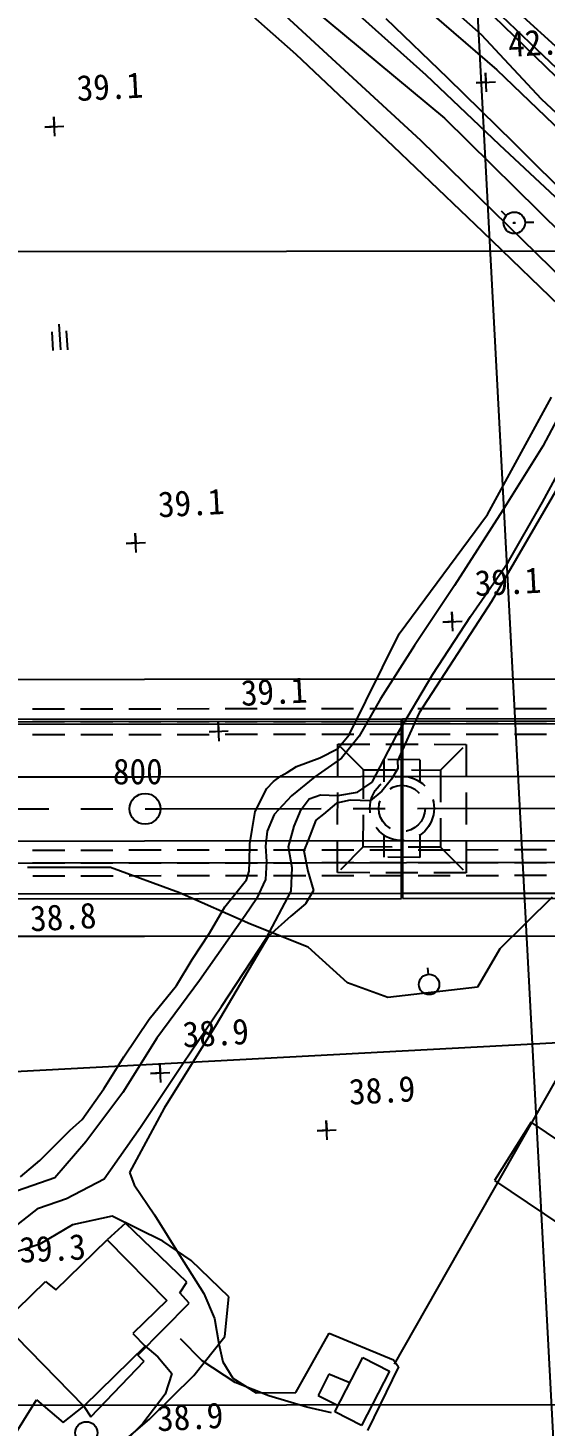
# Model space of a CAD drawing. Header units: millimetres. Extents: x 15846 to 16642, y 1103 to 1807.
# Drawn here: x 16125.3 to 16165.6, y 1423 to 1531.9 of the extents above; entities that cross this region are included whole.
import ezdxf
from ezdxf.xclip import XClip

# ---------------------------------------------------------------- set-up
doc = ezdxf.new("R2010")
doc.units = ezdxf.units.MM
doc.header["$LTSCALE"] = 10
doc.header["$MEASUREMENT"] = 0
doc.header["$XCLIPFRAME"] = 2
for name, pattern in [('CENTER', [2, 1.25, -0.25, 0.25, -0.25]), ('DASHED2', [0.375, 0.25, -0.125]), ('HIDDEN', [0.375, 0.25, -0.125])]:
    doc.linetypes.add(name, pattern=pattern)
for name, color, linetype in [('TN-CABL', 4, 'Continuous'), ('TZ-BASE', 253, 'Continuous'), ('TZ-CABL', 4, 'Continuous')]:
    doc.layers.add(name, color=color, linetype=linetype)
doc.styles.get("Standard").update_dxf_attribs({"font": 'GulimChe.ttf'})
doc.linetypes.add('ZIGZAG', pattern='A,0.0001,-0.2,[131,ltypeshp.shx,S=0.2,R=0,X=-0.2,Y=0],-0.4,[131,ltypeshp.shx,S=0.2,R=180,X=0.2,Y=0],-0.2', length=0.8001)

# ---------------------------------------------------------------- blocks, each defined once
blk = doc.blocks.new('JD-FGHGF6GCDN')
at = {"layer": 'TZ-BASE'}
for p, q in [((222.04, 134.06), (240.63, -215.79)), ((201.82, 87.19, 40), (237.74, 54.25, 40)), ((229.95, 59.83, 126.66), (220.99, 68.4, 126.66)), ((211.76, 58.91, 38.91), (204.11, 65.71, 38.91)), ((221.47, 52.22, 40), (207, 65.56, 40)), ((226.19, 60.44, 42.01), (220.99, 65.09, 42.01)), ((212.93, 62.57, 41.04), (223.31, 53.96, 41.04)), ((215.94, 62.63, 42.01), (221.86, 57.32, 42.01)), ((221.57, 62.73, 128.02), (227.39, 57.71, 128.02)), ((223.58, 57.06, 128.73), (218.76, 61.68, 128.73)), ((241.81, 47.62, 41.04), (227.13, 61.9, 41.04)), ((230.85, 55.43, 42.01), (226.19, 60.44, 42.01)), ((219.34, 51.76, 38.91), (211.76, 58.91, 38.91)), ((235.26, 54.75, 126.66), (229.95, 59.83, 126.66)), ((227.39, 57.71, 128.02), (232.43, 52.89, 128.02)), ((221.86, 57.32, 42.01), (227.56, 51.91, 42.01)), ((228.71, 52.03, 128.73), (223.58, 57.06, 128.73)), ((225.78, 56.71, 42.4), (227.28, 56.79, 42.4)), ((226.53, 56.75, 42.4), (225.78, 56.71, 42.4)), ((226.57, 56, 42.4), (226.49, 57.5, 42.4)), ((226.49, 57.5, 42.4), (226.53, 56.75, 42.4)), ((236.1, 50.53, 42.01), (230.85, 55.43, 42.01)), ((192.2, 53.26, 39.06), (193.69, 53.34, 39.06)), ((192.98, 52.55, 39.06), (192.91, 54.05, 39.06)), ((192.91, 54.05, 39.06), (192.94, 53.3, 39.06)), ((223.31, 53.96, 41.04), (232.46, 44.93, 41.04)), ((192.94, 53.3, 39.06), (192.2, 53.26, 39.06)), ((226.29, 45.1, 38.91), (219.34, 51.76, 38.91)), ((232.76, 41.19, 40), (221.47, 52.22, 40)), ((227.56, 51.91, 42.01), (233.49, 46.39, 42.01)), ((233.53, 47.24, 128.73), (228.71, 52.03, 128.73)), ((227.72, 46.73, 40.66), (228.11, 46.36, 40.66)), ((228.63, 45.81, 40.66), (228.84, 45.8, 40.66)), ((228.74, 45.88, 40.66), (228.75, 45.72, 40.66)), ((229.58, 45.85, 40.66), (230.26, 45.87, 40.66)), ((233.02, 38.61, 38.91), (226.29, 45.1, 38.91)), ((-0.04, 43.4), (299.96, 43.68)), ((192.75, 37.33, 39.21), (192.82, 35.88, 39.21)), ((193.3, 37.92, 39.21), (193.41, 35.91, 39.21)), ((193.98, 35.92, 39.21), (193.9, 37.39, 39.21)), ((233.63, 33.46, 40.42), (230.96, 28.41, 40.42)), ((226.66, 23.09, 38.98), (231.65, 32.23, 38.98)), ((230.96, 28.41, 40.42), (227.86, 23.43, 40.42)), ((230.94, 24.06, 40.42), (233.25, 28.32, 40.42)), ((232.35, 25.57, 38.98), (226.98, 16.33, 38.98)), ((228.26, 19.39, 40.42), (230.94, 24.06, 40.42)), ((219.79, 13.8, 38.98), (226.66, 23.09, 38.98)), ((227.86, 23.43, 40.42), (224.1, 17.57, 40.42)), ((198.53, 20.85, 39.06), (200.03, 20.93, 39.06)), ((199.28, 20.89, 39.06), (198.53, 20.85, 39.06)), ((199.32, 20.14, 39.06), (199.24, 21.64, 39.06)), ((199.24, 21.64, 39.06), (199.28, 20.89, 39.06)), ((225.34, 15.15, 40.42), (228.26, 19.39, 40.42)), ((224.1, 17.57, 40.42), (220.98, 12.89, 40.42)), ((226.98, 16.33, 38.98), (221.34, 7.65, 38.98)), ((223.97, 14.01, 39.06), (223.89, 15.51, 39.06)), ((223.89, 15.51, 39.06), (223.93, 14.76, 39.06)), ((222.39, 10.66, 40.42), (225.34, 15.15, 40.42)), ((223.18, 14.72, 39.06), (224.68, 14.8, 39.06)), ((223.93, 14.76, 39.06), (223.18, 14.72, 39.06)), ((215.88, 5.95, 38.98), (219.79, 13.8, 38.98)), ((220.98, 12.89, 40.42), (218.32, 8.75, 40.42)), ((219.58, 5.9, 40.42), (222.39, 10.66, 40.42)), ((218.32, 8.75, 40.42), (216.66, 5.85, 40.42)), ((221.34, 7.65, 38.98), (219.65, 3.92, 38.98)), ((184.92, 7.17), (219.95, 7.2)), ((184.92, 6.77), (219.95, 6.8)), ((205.77, 5.46, 39.06), (205.69, 6.96, 39.06)), ((205.69, 6.96, 39.06), (205.73, 6.21, 39.06)), ((219.95, 7.2), (219.94, -6.79)), ((220.05, 7.21), (220.04, -6.8)), ((220.05, 7.2), (259.85, 7.24)), ((220.05, 6.8), (259.85, 6.84)), ((204.98, 6.17, 39.06), (206.48, 6.25, 39.06)), ((205.73, 6.21, 39.06), (204.98, 6.17, 39.06)), ((214.97, 4.84, 38.98), (215.88, 5.95, 38.98)), ((216.66, 5.85, 40.42), (215.29, 4.12, 40.42)), ((217.68, 2.26, 40.42), (219.58, 5.9, 40.42)), ((213.61, 4.15, 38.98), (214.97, 4.84, 38.98)), ((211.06, 3.02, 38.98), (211.78, 3.48, 38.98)), ((211.78, 3.48, 38.98), (213.61, 4.15, 38.98)), ((215.29, 4.12, 40.42), (213.23, 2.67, 40.42)), ((219.67, 3.32, 38.98), (219.19, 2.48, 38.98)), ((219.65, 3.92, 38.98), (219.67, 3.32, 38.98)), ((0, 2.5), (199.96, 2.68)), ((199.96, 2.68), (399.95, 2.87)), ((209.47, 1.76, 38.98), (210.01, 2.3, 38.98)), ((210.01, 2.3, 38.98), (210.6, 2.75, 38.98)), ((210.6, 2.75, 38.98), (211.06, 3.02, 38.98)), ((213.23, 2.67, 40.42), (211.39, 1.18, 40.42)), ((216.55, 1.49, 40.42), (217.68, 2.26, 40.42)), ((219.19, 2.48, 38.98), (218.44, 1.55, 38.98)), ((208.58, -0.04, 38.98), (209.47, 1.76, 38.98)), ((211.39, 1.18, 40.42), (210.06, -0.25, 40.42)), ((212.77, 0.97, 40.42), (213.67, 1.26, 40.42)), ((213.67, 1.26, 40.42), (215.01, 1.22, 40.42)), ((215.01, 1.22, 40.42), (216.55, 1.49, 40.42)), ((218.44, 1.55, 38.98), (217.52, 0.79, 38.98)), ((220, -1), (220, 1.4)), ((211.6, -1.18, 40.42), (212.16, 0.13, 40.42)), ((212.16, 0.13, 40.42), (212.77, 0.97, 40.42)), ((214.9, 0.61, 38.98), (213.89, -0.24, 38.98)), ((215.97, 0.86, 38.98), (214.9, 0.61, 38.98)), ((217.52, 0.79, 38.98), (215.97, 0.86, 38.98)), ((208.33, -1.43, 38.98), (208.58, -0.04, 38.98)), ((210.06, -0.25, 40.42), (209.5, -1.56, 40.42)), ((213.3, -0.69, 38.98), (212.71, -2.27, 38.98)), ((213.89, -0.24, 38.98), (213.3, -0.69, 38.98)), ((199.96, -2.32), (399.96, -2.13)), ((208.15, -2.55, 38.98), (208.33, -1.43, 38.98)), ((209.5, -1.56, 40.42), (209.37, -2.73, 40.42)), ((211.18, -2.79, 40.42), (211.6, -1.18, 40.42)), ((0, -2.5), (199.96, -2.32)), ((208.12, -3.98, 38.98), (208.15, -2.55, 38.98)), ((209.37, -2.73, 40.42), (209.45, -3.93, 40.42)), ((211.45, -4.42, 40.42), (211.18, -2.79, 40.42)), ((212.71, -2.27, 38.98), (212.35, -3.1, 38.98)), ((212.35, -3.1, 38.98), (212.67, -4.68, 38.98)), ((208.1, -4.67, 38.98), (208.12, -3.98, 38.98)), ((209.45, -3.93, 40.42), (209.37, -5.31, 40.42)), ((195.28, -4.38, 39.02), (190.85, -4.4, 39.02)), ((197.31, -4.39, 39.02), (195.28, -4.38, 39.02)), ((202.68, -6.36, 39.02), (197.31, -4.39, 39.02)), ((207.08, -6.38, 38.98), (207.91, -5.36, 38.98)), ((207.91, -5.36, 38.98), (208.1, -4.67, 38.98)), ((209.37, -5.31, 40.42), (208.69, -6.84, 40.42)), ((211.38, -6.23, 40.42), (211.45, -4.42, 40.42)), ((212.67, -4.68, 38.98), (213.11, -6.17, 38.98)), ((184.93, -6.43), (219.96, -6.4)), ((208.2, -8.8, 39.02), (202.68, -6.36, 39.02)), ((206.21, -7.45, 38.98), (207.08, -6.38, 38.98)), ((209.44, -9.92, 40.42), (211.38, -6.23, 40.42)), ((213.11, -6.17, 38.98), (212.5, -7.23, 38.98)), ((220.06, -6.4), (259.86, -6.36)), ((444.78, -6.74), (0.03, -30.38)), ((184.93, -6.83), (219.96, -6.8)), ((205.03, -9.51, 38.98), (206.21, -7.45, 38.98)), ((208.69, -6.84, 40.42), (207.79, -8.13, 40.42)), ((212.5, -7.23, 38.98), (211.36, -8.17, 38.98)), ((220.06, -6.8), (259.86, -6.76)), ((231.7, -6.7, 39.02), (227.62, -10.72, 39.02)), ((207.79, -8.13, 40.42), (204.25, -13.2, 40.42)), ((211.36, -8.17, 38.98), (209.61, -9.74, 38.98)), ((203.68, -11.54, 38.98), (205.03, -9.51, 38.98)), ((209.61, -9.74, 38.98), (205.54, -16.65, 38.98)), ((212.7, -10.59, 39.02), (208.2, -8.8, 39.02)), ((205.96, -15.21, 40.42), (209.44, -9.92, 40.42)), ((215.77, -13.37, 39.02), (212.7, -10.59, 39.02)), ((237.75, -10.75, 39.47), (219.38, -43.07, 39.47)), ((227.62, -10.72, 39.02), (225.87, -13.71, 39.02)), ((202.46, -13.57, 38.98), (203.68, -11.54, 38.98)), ((222.07, -12.72, 39.21), (222.02, -12.21, 39.21)), ((200.31, -16.19, 38.98), (202.46, -13.57, 38.98)), ((204.25, -13.2, 40.42), (200.92, -17.67, 40.42)), ((218.91, -14.51, 39.02), (215.77, -13.37, 39.02)), ((225.87, -13.71, 39.02), (218.91, -14.51, 39.02)), ((202.97, -19.63, 40.42), (205.96, -15.21, 40.42)), ((198.34, -19.14, 38.98), (200.31, -16.19, 38.98)), ((205.54, -16.65, 38.98), (201.49, -23.13, 38.98)), ((200.92, -17.67, 40.42), (198.26, -21.9, 40.42)), ((196.79, -21.61, 38.98), (198.34, -19.14, 38.98)), ((199.65, -24.61, 40.42), (202.97, -19.63, 40.42)), ((200.43, -20.42, 38.93), (201.93, -20.34, 38.93)), ((201.18, -20.38, 38.93), (200.43, -20.42, 38.93)), ((201.22, -21.13, 38.93), (201.14, -19.63, 38.93)), ((201.14, -19.63, 38.93), (201.18, -20.38, 38.93)), ((195.1, -24, 38.98), (196.79, -21.61, 38.98)), ((198.26, -21.9, 40.42), (195.38, -25.75, 40.42)), ((201.49, -23.13, 38.98), (198.78, -28.14, 38.98)), ((191.81, -27.21, 38.98), (194.18, -24.85, 38.98)), ((194.18, -24.85, 38.98), (195.1, -24, 38.98)), ((196.81, -28.64, 40.42), (199.65, -24.61, 40.42)), ((213.39, -24.89, 38.93), (214.89, -24.81, 38.93)), ((214.14, -24.85, 38.93), (213.39, -24.89, 38.93)), ((214.18, -25.6, 38.93), (214.1, -24.1, 38.93)), ((214.1, -24.1, 38.93), (214.14, -24.85, 38.93)), ((230.06, -24.23, 125.95), (227.2, -28.77, 125.95)), ((274.21, -54.08, 125.95), (230.06, -24.23, 125.95)), ((195.38, -25.75, 40.42), (192.97, -28.55, 40.42)), ((190.3, -28.47, 38.98), (191.81, -27.21, 38.98)), ((198.78, -28.14, 38.98), (198.82, -28.18, 38.98)), ((198.82, -28.18, 38.98), (199.16, -29.11, 38.98)), ((192.97, -28.55, 40.42), (190.08, -29.56, 40.42)), ((193.89, -30.16, 40.42), (196.81, -28.64, 40.42)), ((199.16, -29.11, 38.98), (200.75, -31.43, 38.98)), ((227.2, -28.77, 125.95), (271.17, -58.33, 125.95)), ((191.72, -30.92, 40.42), (193.89, -30.16, 40.42)), ((189.62, -32.55, 40.42), (191.72, -30.92, 40.42)), ((197.43, -31.54, 39.02), (194.35, -32.21, 39.02)), ((201.38, -33.48, 39.02), (197.43, -31.54, 39.02)), ((200.75, -31.43, 38.98), (202.71, -34.6, 38.98)), ((194.35, -32.21, 39.02), (191.82, -33.72, 39.02)), ((198.48, -32.09, 128.58), (197.05, -33.37, 128.58)), ((203.25, -36.67, 128.58), (198.48, -32.09, 128.58)), ((191.82, -33.72, 39.02), (189.77, -34.4, 39.02)), ((193.05, -37.28, 128.21), (197.05, -33.37, 128.21)), ((197.05, -33.37, 128.21), (201.69, -38.11, 128.21)), ((203.59, -35, 39.02), (201.38, -33.48, 39.02)), ((202.71, -34.6, 38.98), (204.58, -37.55, 38.98)), ((206.53, -37.83, 39.02), (203.59, -35, 39.02)), ((188.93, -39.87, 128.21), (192.26, -36.62, 128.21)), ((192.26, -36.62, 128.21), (193.05, -37.28, 128.21)), ((202.72, -37.51, 128.58), (203.25, -36.67, 128.58)), ((203.44, -38.3, 128.58), (202.72, -37.51, 128.58)), ((204.58, -37.55, 38.98), (205.42, -39.5, 38.98)), ((206.2, -40.9, 39.02), (206.53, -37.83, 39.02)), ((201.69, -38.11, 128.21), (199.06, -40.68, 128.21)), ((199.44, -42.36, 128.58), (203.44, -38.3, 128.58)), ((195.23, -46.32, 128.21), (188.93, -39.87, 128.21)), ((205.42, -39.5, 38.98), (205.75, -41.47, 38.98)), ((199.06, -40.68, 128.21), (200.01, -41.65, 128.21)), ((204.46, -42.81, 40.63), (202.76, -41.1, 40.63)), ((203.81, -43.95, 39.02), (206.2, -40.9, 39.02)), ((211.74, -45.27, 38.98), (214.34, -40.66, 38.98)), ((214.34, -40.66, 38.98), (219.33, -42.73, 38.98)), ((200.01, -41.65, 128.21), (195.23, -46.32, 128.21)), ((199.92, -42.83, 128.58), (199.44, -42.36, 128.58)), ((199.98, -41.63, 41.28), (201, -42.5, 41.28)), ((205.75, -41.47, 38.98), (206.06, -42.88, 38.98)), ((195.77, -47.15, 128.58), (199.93, -42.82, 128.58)), ((199.93, -42.82, 128.58), (199.92, -42.83, 128.58)), ((201, -42.5, 41.28), (202.08, -43.8, 41.28)), ((207.02, -44.49, 40.63), (204.46, -42.81, 40.63)), ((206.06, -42.88, 38.98), (206.83, -44.15, 38.98)), ((214.77, -46.78, 127.01), (216.96, -42.54, 127.01)), ((216.96, -42.54, 127.01), (219.03, -43.61, 127.01)), ((219.73, -43.27, 38.98), (217.32, -48.23, 38.98)), ((219.33, -42.73, 38.98), (219.73, -43.27, 38.98)), ((200.35, -47.35, 39.02), (203.81, -43.95, 39.02)), ((202.08, -43.8, 41.28), (201.57, -45.41, 41.28)), ((206.83, -44.15, 38.98), (208.64, -45.3, 38.98)), ((209.64, -45.52, 40.63), (207.02, -44.49, 40.63)), ((214.32, -43.83, 127.03), (213.47, -45.5, 127.03)), ((215.94, -44.52, 127.03), (214.32, -43.83, 127.03)), ((219.03, -43.61, 127.01), (216.84, -47.85, 127.01)), ((201.57, -45.41, 41.28), (199.84, -47.67, 41.28)), ((208.64, -45.3, 38.98), (211.74, -45.27, 38.98)), ((212.6, -46.41, 40.63), (209.64, -45.52, 40.63)), ((213.47, -45.5, 127.03), (215.03, -46.28, 127.03)), ((0.04, -46.42), (300.04, -46.15)), ((187.21, -52.79, 128.58), (191.54, -45.83, 128.58)), ((191.54, -45.83, 128.58), (193.63, -47.61, 128.58)), ((193.63, -47.61, 128.58), (195.23, -46.32, 128.58)), ((195.23, -46.32, 128.58), (195.77, -47.15, 128.58)), ((214.51, -46.86, 40.63), (212.6, -46.41, 40.63)), ((216.84, -47.85, 127.01), (214.77, -46.78, 127.01)), ((195.53, -51.44, 39.02), (200.35, -47.35, 39.02)), ((199.84, -47.67, 41.28), (198.05, -49.46, 41.28))]:
    blk.add_line(p, q, dxfattribs=at)
at = {"layer": 'TZ-BASE', "ltscale": 10}
for p, q in [((0.51, 10.08), (199.95, 10.27)), ((199.95, 10.27), (399.95, 10.46)), ((0.53, -9.92), (199.97, -9.73)), ((199.97, -9.73), (399.97, -9.54))]:
    blk.add_line(p, q, dxfattribs=at)
at = {"layer": 'TZ-BASE', "linetype": 'DASHED2'}
for p, q in [((214.99, -4.79), (215, 5.21)), ((217, 3.21), (215, 5.21)), ((215, 5.21), (225, 5.2)), ((223, 3.2), (225, 5.2)), ((225, 5.2), (224.99, -4.8)), ((221.4, 4), (218.6, 4.01)), ((218.6, 4.01), (218.6, 2.28)), ((221.4, 4), (221.4, 2.28)), ((216.99, -2.79), (217, 3.21)), ((217, 3.21), (223, 3.2)), ((223, 3.2), (222.99, -2.8)), ((218.59, -1.86), (218.59, -3.59)), ((221.39, -1.87), (221.39, -3.6)), ((216.99, -2.79), (214.99, -4.79)), ((222.99, -2.8), (216.99, -2.79)), ((222.99, -2.8), (224.99, -4.8)), ((221.39, -3.6), (218.59, -3.59)), ((224.99, -4.8), (214.99, -4.79))]:
    blk.add_line(p, q, dxfattribs=at)
at = {"layer": 'TZ-BASE', "linetype": 'CENTER'}
blk.add_lwpolyline([(0, 0), (201.2, 0.19), (401.8, 0.37), (601.2, 0.55), (700, 0.64)], dxfattribs=at)
at = {"layer": 'TZ-BASE'}
for centre, radius in [((228.74, 45.81, 40.66), 0.837), ((200, 0.18), 1.2), ((222.11, -13.49, 39.21), 0.791), ((195.43, -48.4, 40.66), 0.859)]:
    blk.add_circle(centre, radius, dxfattribs=at)
at = {"layer": 'TZ-BASE', "linetype": 'DASHED2'}
for radius in [2.5, 1.8]:
    blk.add_circle((220, 0.21), radius, dxfattribs=at)
at = {"layer": 'TZ-BASE'}
for s, rotation, p in [('42.4', 3.042, (228.32, 58.73, 40.16)), ('39.1', 3.042, (194.73, 55.29, 40.16)), ('39.1', 3.042, (201.06, 22.87, 40.16)), ('39.1', 3.042, (225.72, 16.74, 40.16)), ('39.1', 3.042, (207.51, 8.19, 40.16)), ('800', 0.0527, (197.5, 2.09)), ('38.8', 3.042, (191.1, -9.37, 40.16)), ('38.9', 3.042, (202.97, -18.4, 40.16)), ('38.9', 3.042, (215.92, -22.86, 40.16)), ('39.3', 3.042, (190.27, -35.17, 40.16)), ('38.9', 3.042, (200.98, -48.29, 40.16))]:
    blk.add_text(s, height=2, rotation=rotation, dxfattribs=at).set_placement(p)

msp = doc.modelspace()

# ---------------------------------------------------------------- linework, layer by layer
at = {"layer": 'TN-CABL', "linetype": 'ZIGZAG', "ltscale": 0.5, "elevation": 38.16}
for points in [[(15934.41, 1477.71), (16182.32, 1477.94)], [(15934.42, 1466.71), (16182.33, 1466.94)]]:
    msp.add_lwpolyline(points, dxfattribs=at)
at = {"layer": 'TZ-CABL', "linetype": 'HIDDEN', "elevation": 38.16}
for points in [[(15934.41, 1478.71), (16182.58, 1478.94)], [(15934.41, 1477.71), (16182.32, 1477.94)], [(15934.42, 1476.71), (16182.58, 1476.94)], [(15934.42, 1467.71), (16182.59, 1467.94)], [(15934.42, 1466.71), (16182.33, 1466.94)], [(15934.43, 1465.71), (16182.59, 1465.94)]]:
    msp.add_lwpolyline(points, dxfattribs=at)

# ---------------------------------------------------------------- block references
at = {"layer": 'TZ-BASE'}
ref = msp.add_blockref('JD-FGHGF6GCDN', (15934.42, 1470.92), dxfattribs=at)
XClip(ref).set_block_clipping_path([(699.9307201608, 75.6438164958), (-0.0689837384, 74.999968275), (0.0689837384, -74.999968275), (700.0686876393, -74.3561200541)])

doc.saveas('drawing.dxf')
